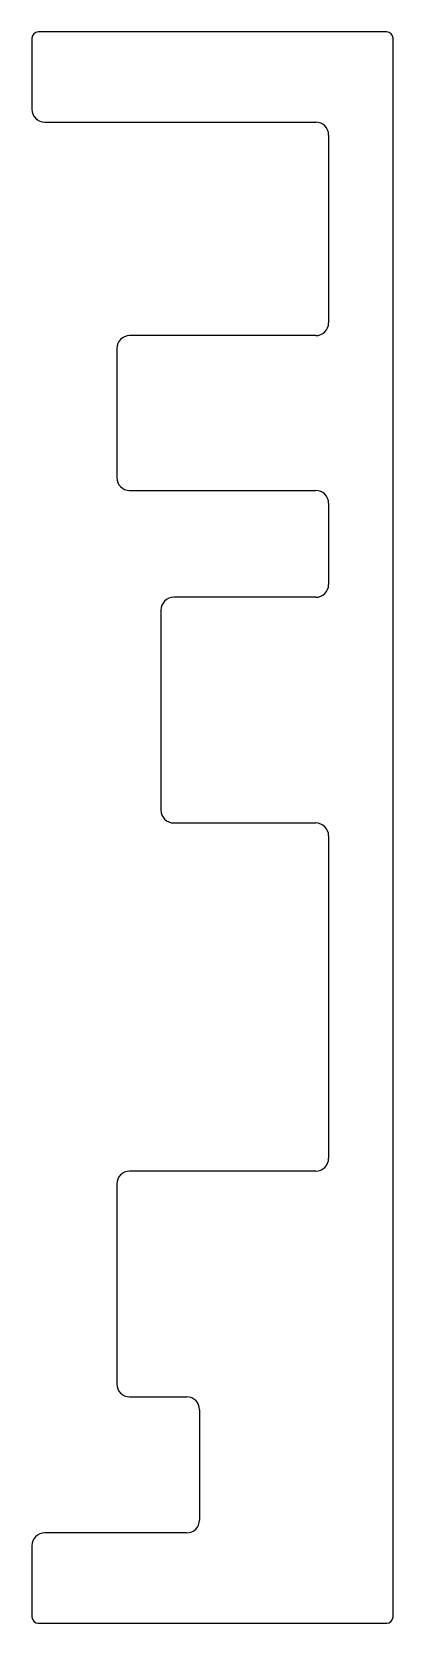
# Model space of a CAD drawing. Extents: x 4 to 32, y 4 to 127.
import ezdxf

# ---------------------------------------------------------------- set-up
doc = ezdxf.new("R2010")
doc.units = 0
doc.layers.get('0').update_dxf_attribs({"linetype": 'CONTINUOUS'})

msp = doc.modelspace()

# ---------------------------------------------------------------- linework, layer by layer
for p, q in [((31.52, 127.43), (4.52, 127.43)), ((4.02, 126.93), (4.02, 121.43)), ((32.02, 4.53), (32.02, 126.93)), ((5.02, 120.43), (26.02, 120.43)), ((27.02, 119.43), (27.02, 104.87)), ((26.02, 103.87), (11.6, 103.87)), ((10.6, 102.87), (10.6, 92.87)), ((11.6, 91.87), (26.02, 91.87)), ((27.02, 90.87), (27.02, 84.58)), ((26.02, 83.58), (15.02, 83.58)), ((14.02, 82.58), (14.02, 67.08)), ((15.02, 66.08), (26.02, 66.08)), ((27.02, 65.08), (27.02, 40.08)), ((26.02, 39.08), (11.6, 39.08)), ((10.6, 38.08), (10.6, 22.58)), ((11.6, 21.58), (16.02, 21.58)), ((17.02, 20.58), (17.02, 12.03)), ((4.02, 10.03), (4.02, 4.53)), ((16.02, 11.03), (5.02, 11.03)), ((4.52, 4.03), (31.52, 4.03))]:
    msp.add_line(p, q)
for centre, radius, start, end in [((4.52, 126.93), 0.5, 90, 180), ((31.52, 126.93), 0.5, 360, 90), ((5.02, 121.43), 1, 180, 270), ((26.02, 119.43), 1, 360, 90), ((11.6, 102.87), 1, 90, 180), ((26.02, 104.87), 1, 270, 360), ((11.6, 92.87), 1, 180, 270), ((26.02, 90.87), 1, 360, 90), ((26.02, 84.58), 1, 270, 360), ((15.02, 82.58), 1, 90, 180), ((15.02, 67.08), 1, 180, 270), ((26.02, 65.08), 1, 360, 90), ((26.02, 40.08), 1, 270, 360), ((11.6, 38.08), 1, 90, 180), ((11.6, 22.58), 1, 180, 270), ((16.02, 20.58), 1, 360, 90), ((16.02, 12.03), 1, 270, 360), ((5.02, 10.03), 1, 90, 180), ((4.52, 4.53), 0.5, 180, 270), ((31.52, 4.53), 0.5, 270, 0)]:
    msp.add_arc(centre, radius, start, end)

doc.saveas('drawing.dxf')
